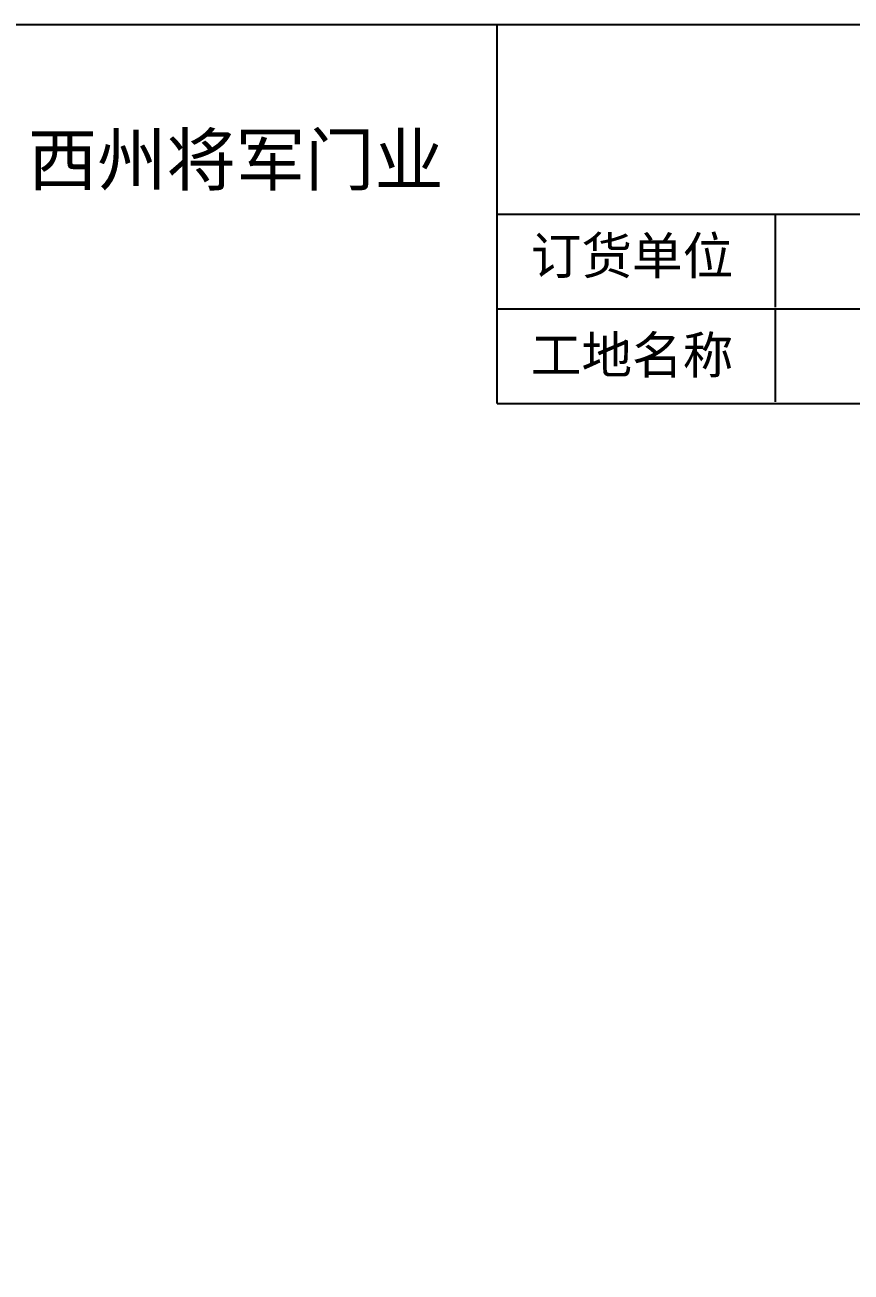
# Model space of a CAD drawing. Header units: millimetres. Extents: x -4199 to 16135, y -2708 to 8803.
# Drawn here: x -2495 to 631, y 2011 to 6729 of the extents above; entities that cross this region are included whole.
import ezdxf

# ---------------------------------------------------------------- set-up
doc = ezdxf.new("R2010")
doc.units = ezdxf.units.MM
doc.styles.add('宋体', font='')
doc.styles.add('工程字', font='')
doc.styles.get('宋体').set_extended_font_data('SimSun')
doc.styles.get('工程字').set_extended_font_data('SimSun')

# ---------------------------------------------------------------- blocks, each defined once
blk = doc.blocks.new('ORDER_FORM')
at = {"color": 0}
for p, q in [((3491.5, 8005.3), (3491.5, 9437.7)), ((4545.1, 8370), (4545.1, 8721.4)), ((4545.1, 8011.9), (4545.1, 8363.3))]:
    blk.add_line(p, q, dxfattribs=at)
for p, q in [((3491.5, 8721.4), (11398.4, 8721.4)), ((3491.5, 8363.3), (11398.4, 8363.3)), ((3491.5, 8005.3), (11398.4, 8005.3))]:
    blk.add_line(p, q)
at = {"color": 0, "ltscale": 10}
blk.add_lwpolyline([(0, 0), (13469.4, 0), (13469.4, 9437.9), (0, 9437.9)], close=True, dxfattribs=at)
at = {"color": 0, "attachment_point": 1, "style": '工程字'}
for s, insert, char_height, width in [('{\\fSimSun|b1|i0|c134|p2;西州将军门业}', (1716.1, 9024.1), 192.173, 1938.141), ('订货单位', (3618.6, 8635), 140.48, 1048.27), ('工地名称', (3618.6, 8259.1), 140.48, 1048.27)]:
    blk.add_mtext(s, dxfattribs=dict(at, insert=insert, char_height=char_height, width=width))
at = {"color": 0, "ltscale": 2, "style": '宋体'}
for tag, p, height in [('DHDW', (4659.3, 8462.2), 152.1), ('ZZCL', (7734.1, 8482.2), 121.7), ('DHRQ', (10470.5, 8477.1), 121.7), ('ZMKS', (12413.6, 8462.7), 136.9), ('GDMC', (4659.3, 8104.2), 152.1), ('DDH', (8275.6, 8111), 152.1), ('FMKS', (12413.6, 8104.9), 136.9), ('MX', (12413.6, 7746.7), 136.9), ('BZ', (3610.6, 7651.7), 152.1), ('SL', (12413.6, 7388.2), 136.9), ('YS', (12428.1, 7042.4), 129.3), ('KX_LEFT', (12657.9, 6672.9), 129.3), ('KX_RIGHT', (13219.6, 6672.9), 129.3), ('WK', (12657.9, 6314.2), 129.3), ('NK', (13219.6, 6314.2), 129.3), ('ZMLS', (12406.4, 5962.6), 121.7), ('FMLS', (12407.4, 5606.7), 121.7), ('ST', (12407.7, 5249.5), 152.1), ('HYYS', (12407.7, 4875.3), 152.1), ('HYSL', (12407.7, 4533.9), 152.1), ('QC_GLASS', (12685.5, 4159.7), 129.3), ('QC_SEAL', (13247.1, 4159.7), 129.3), ('LZ_YES', (12595.1, 3801.9), 129.3), ('LZ_NO', (13154, 3801.9), 129.3), ('MM_YES', (12595.1, 3444.1), 129.3), ('MM_NO', (13154, 3444.1), 129.3), ('OUTER', (12595.1, 3086.3), 129.3), ('INNER', (13154, 3086.3), 129.3), ('QH', (12407.7, 2387), 152.1), ('GDK', (12685.9, 2059.6), 129.3), ('DXK', (12914.8, 2076.1), 98), ('GXK', (13315, 2075.7), 98), ('PDK', (12685.1, 1708.8), 129.3), ('PXK', (12913.9, 1725.3), 98), ('MSHD', (12407.7, 1378.6), 152.1), ('BZ_QB', (12662.7, 1012.1), 129.3), ('BZ_MX', (13230.8, 1012.1), 129.3), ('HHXD', (1009.3, 108.1), 152.1)]:
    blk.add_attdef(tag, p, '', height=height, dxfattribs=at)

msp = doc.modelspace()

# ---------------------------------------------------------------- block references
msp.add_blockref('ORDER_FORM', (-4199.3, -2708.4))

doc.saveas('drawing.dxf')
